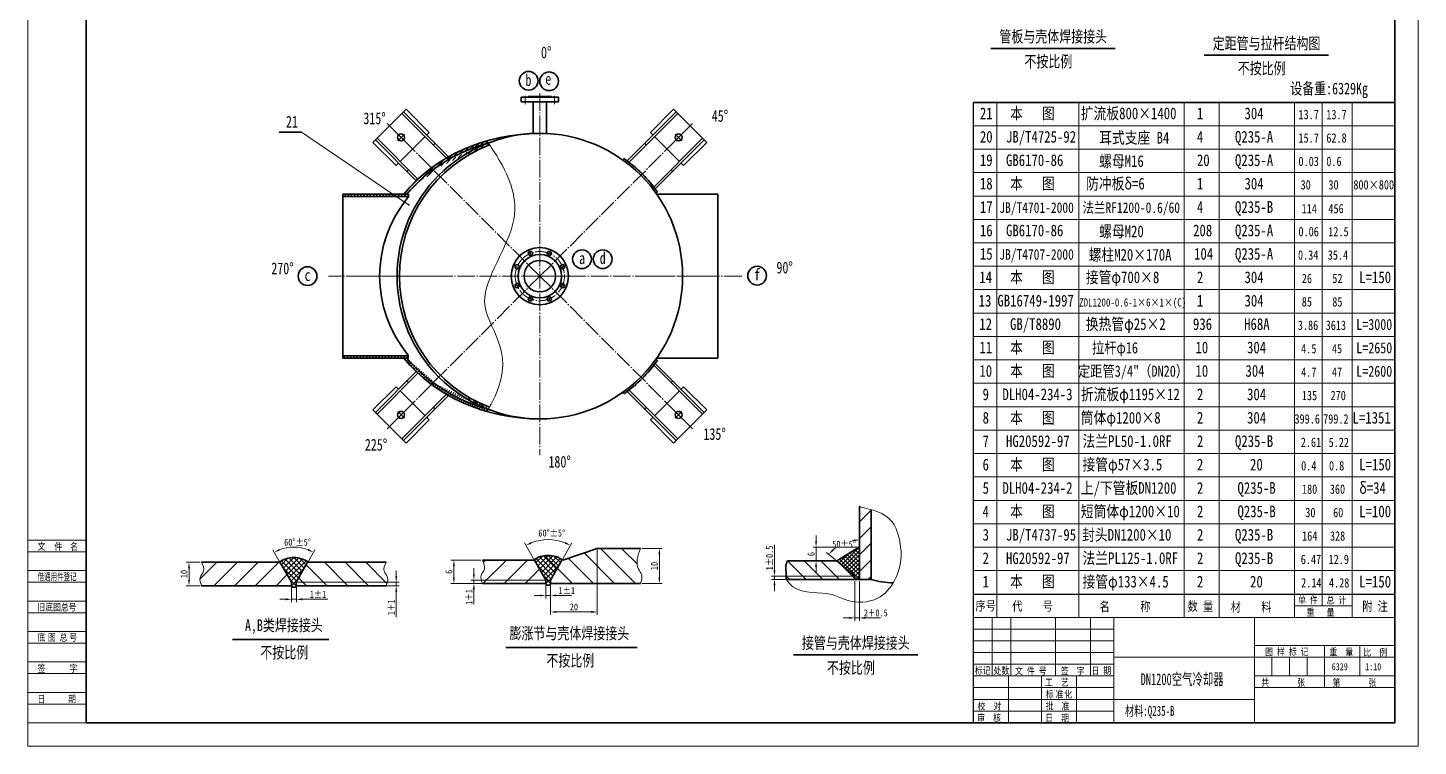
# Model space of a CAD drawing. Header units: millimetres. Extents: x 0 to 5940, y 0 to 8410.
# Drawn here: x 0 to 5940, y 0 to 3068 of the extents above; entities that cross this region are included whole.
import ezdxf
from ezdxf.enums import TextEntityAlignment as Align

# ---------------------------------------------------------------- set-up
doc = ezdxf.new("R2010")
doc.units = ezdxf.units.MM
doc.header["$LTSCALE"] = 100
doc.linetypes.add('MYCENTER', pattern=[3.4, 1.5, -0.15, 0.1, -0.15, 1.5])
for name, color, linetype, lineweight in [('1', 7, 'Continuous', 35), ('2', 2, 'Continuous', 5), ('3', 3, 'MYCENTER', 5), ('6', 4, 'Continuous', 5)]:
    doc.layers.add(name, color=color, linetype=linetype, lineweight=lineweight)
doc.styles.add('HZTXT', font='SIMFANG.TTF', dxfattribs={"width": 0.75, "height": 30})

# ---------------------------------------------------------------- blocks, each defined once
blk = doc.blocks.new('BORDER')
for p, q in [((0, 1), (0, 0)), ((1, 0), (1, 1)), ((0, 0), (1, 0))]:
    blk.add_line(p, q)
blk = doc.blocks.new('BIAO2')
at = {"layer": '2'}
for p, q in [((0, 78), (25, 78)), ((0, 73), (25, 73)), ((0, 65), (25, 65)), ((0, 60), (25, 60)), ((0, 52), (25, 52)), ((0, 47), (25, 47)), ((0, 39), (25, 39)), ((0, 34), (25, 34)), ((0, 26), (25, 26)), ((0, 21), (25, 21)), ((0, 13), (25, 13)), ((0, 8), (25, 8)), ((0, 0), (25, 0)), ((25, 0), (25, 0))]:
    blk.add_line(p, q, dxfattribs=at)
at = {"layer": '2', "style": 'HZTXT', "width": 0.8}
for s, p in [('文', (4.17, 73.81)), ('件', (11.34, 73.74)), ('名', (18.09, 73.74)), ('底', (4.16, 34.97)), ('图', (8.59, 34.97)), ('总', (13.58, 34.97)), ('号', (17.73, 34.97)), ('签', (4.16, 21.69)), ('字', (17.82, 21.69)), ('期', (17.23, 8.73)), ('日', (4.13, 8.64))]:
    blk.add_text(s, height=3, dxfattribs=at).set_placement(p)
at = {"layer": '2', "style": 'HZTXT'}
for s, width, p, p2 in [('借通用件登记', 0.66731, (4.2, 60.89), (20.82, 60.89)), ('旧底图总号', 0.800772, (4.14, 47.85), (20.76, 47.85))]:
    blk.add_text(s, height=3, dxfattribs=dict(at, width=width)).set_placement(p, p2, align=Align.FIT)

msp = doc.modelspace()

# ---------------------------------------------------------------- hatches: boundary and pattern name
at = {"layer": '2'}
h = msp.add_hatch(dxfattribs=at)
h.set_pattern_fill('ANSI31', color=256, scale=3, style=0)
edge = h.paths.add_edge_path()
edge.add_ellipse((2187.475, 2007.676), major_axis=(-700, 0), ratio=0.85714286, start_angle=288.4051785, end_angle=310.6164636, ccw=False)
edge.add_spline(control_points=[(1966.461, 2576.984), (1964.427, 2579.862), (1962.379, 2582.738), (1960.318, 2585.613)], knot_values=[1273.22766104, 1273.22766104, 1273.22766104, 1273.22766104, 1282.85980441, 1282.85980441, 1282.85980441, 1282.85980441], degree=3, periodic=0)
edge.add_ellipse((2187.475, 2007.676), major_axis=(-710, 0), ratio=0.85915493, start_angle=288.6592846, end_angle=303.3044575)
edge.add_ellipse((2187.475, 2007.676), major_axis=(-710, 0), ratio=0.85915493, start_angle=303.3044575, end_angle=304.1764688)
edge.add_ellipse((2187.475, 2007.676), major_axis=(-710, 0), ratio=0.85915493, start_angle=304.1764688, end_angle=310.6826264)
edge.add_line((1724.649, 2470.259), (1731.781, 2463.127))
edge = h.paths.add_edge_path()
edge.add_ellipse((2187.475, 2007.676), major_axis=(-700, 0), ratio=0.85714286, start_angle=310.6164636, end_angle=324.3146653, ccw=False)
edge.add_line((1731.781, 2463.127), (1724.649, 2470.259))
edge.add_ellipse((2187.475, 2007.676), major_axis=(-710, 0), ratio=0.85915493, start_angle=310.6826264, end_angle=317.1889778)
edge.add_ellipse((2187.475, 2007.676), major_axis=(-710, 0), ratio=0.85915493, start_angle=317.1889778, end_angle=318.0610449)
edge.add_ellipse((2187.475, 2007.676), major_axis=(-710, 0), ratio=0.85915493, start_angle=318.0610449, end_angle=324.9864256)
edge.add_line((1605.974, 2357.676), (1618.912, 2357.676))
h = msp.add_hatch(dxfattribs=at)
h.set_pattern_fill('ANSI31', color=256, scale=3, style=0)
edge = h.paths.add_edge_path()
edge.add_spline(control_points=[(1956.241, 2561.572), (1955.955, 2564.993), (1955.69, 2568.41), (1955.448, 2571.825)], knot_values=[489.27161057, 489.27161057, 489.27161057, 489.27161057, 495.54446467, 495.54446467, 495.54446467, 495.54446467], degree=3, periodic=0)
edge.add_arc((2187.475, 2007.676), 610, 112.3567009, 120.0198548)
edge.add_line((1882.292, 2535.846), (1887.186, 2527.369))
edge.add_arc((2187.475, 2007.92), 600, 112.6679861, 120.0318399, ccw=False)
h = msp.add_hatch(color=256, dxfattribs=at)
edge = h.paths.add_edge_path()
edge.add_ellipse((2187.475, 2007.676), major_axis=(-710, 0), ratio=0.85915493, start_angle=-35.7257505, end_angle=-35.0135744)
edge.add_line((1605.974, 2357.676), (1599.446, 2357.676))
edge.add_line((1599.446, 2357.676), (1611.082, 2363.859))
h = msp.add_hatch(color=256, dxfattribs=at)
edge = h.paths.add_edge_path()
edge.add_line((1618.912, 2357.676), (1624.343, 2357.676))
edge.add_line((1624.343, 2357.676), (1624.343, 2364.068))
edge.add_ellipse((2187.475, 2007.676), major_axis=(-700, 0), ratio=0.85714286, start_angle=-36.4404595, end_angle=-35.6853347)
h = msp.add_hatch(dxfattribs=at)
h.set_pattern_fill('ANSI31', color=256, scale=3, style=0)
h.paths.add_polyline_path([(1626.14, 2357.676), (1345.574, 2357.676), (1345.574, 2347.676), (1626.14, 2347.676)])
h = msp.add_hatch(dxfattribs=at)
h.set_pattern_fill('ANSI31', color=256, scale=3, style=0)
h.paths.add_polyline_path([(1626.14, 1657.676), (1626.14, 1667.676), (1345.574, 1667.676), (1345.574, 1657.676)])
h = msp.add_hatch(color=256, dxfattribs=at)
edge = h.paths.add_edge_path()
edge.add_ellipse((2187.475, 2007.676), major_axis=(-710, 0), ratio=0.85915493, start_angle=395.0135744, end_angle=395.7257505, ccw=False)
edge.add_line((1605.974, 1657.676), (1599.446, 1657.676))
edge.add_line((1599.446, 1657.676), (1611.082, 1651.493))
h = msp.add_hatch(dxfattribs=at)
h.set_pattern_fill('ANSI31', color=256, scale=3, style=0)
edge = h.paths.add_edge_path()
edge.add_ellipse((2187.475, 2007.676), major_axis=(-700, 0), ratio=0.85714286, start_angle=395.6853347, end_angle=409.3835364, ccw=False)
edge.add_line((1618.912, 1657.676), (1605.974, 1657.676))
edge.add_ellipse((2187.475, 2007.676), major_axis=(-710, 0), ratio=0.85915493, start_angle=395.0135744, end_angle=401.9389551)
edge.add_ellipse((2187.475, 2007.676), major_axis=(-710, 0), ratio=0.85915493, start_angle=401.9389551, end_angle=402.8110222)
edge.add_ellipse((2187.475, 2007.676), major_axis=(-710, 0), ratio=0.85915493, start_angle=402.8110222, end_angle=409.3173736)
edge.add_line((1724.649, 1545.093), (1731.781, 1552.225))
h = msp.add_hatch(color=256, dxfattribs=at)
edge = h.paths.add_edge_path()
edge.add_line((1618.912, 1657.676), (1624.343, 1657.676))
edge.add_line((1624.343, 1657.676), (1624.343, 1651.284))
edge.add_ellipse((2187.475, 2007.676), major_axis=(-700, 0), ratio=0.85714286, start_angle=395.6853347, end_angle=396.4404595, ccw=False)
h = msp.add_hatch(dxfattribs=at)
h.set_pattern_fill('ANSI31', color=256, scale=3, style=0)
edge = h.paths.add_edge_path()
edge.add_ellipse((2187.475, 2007.676), major_axis=(-700, 0), ratio=0.85714286, start_angle=409.3835364, end_angle=431.6417672, ccw=False)
edge.add_line((1731.781, 1552.225), (1724.649, 1545.093))
edge.add_ellipse((2187.475, 2007.676), major_axis=(-710, 0), ratio=0.85915493, start_angle=409.3173736, end_angle=415.8235312)
edge.add_ellipse((2187.475, 2007.676), major_axis=(-710, 0), ratio=0.85915493, start_angle=415.8235312, end_angle=416.6955425)
edge.add_ellipse((2187.475, 2007.676), major_axis=(-710, 0), ratio=0.85915493, start_angle=416.6955425, end_angle=431.4535987)
edge.add_spline(control_points=[(1961.644, 1429.356), (1963.433, 1432.25), (1965.223, 1435.207), (1967.005, 1438.212)], knot_values=[96.42211173, 96.42211173, 96.42211173, 96.42211173, 102.67536511, 102.67536511, 102.67536511, 102.67536511], degree=3, periodic=0)
h = msp.add_hatch(dxfattribs=at)
h.set_pattern_fill('ANSI31', color=256, scale=3, style=0)
h.set_pattern_definition([(315, (0, 4015.352), (-6.735192, -6.735192), [])])
edge = h.paths.add_edge_path()
edge.add_spline(control_points=[(1956.241, 1453.78), (1955.955, 1450.359), (1955.69, 1446.942), (1955.448, 1443.527)], knot_values=[489.27161057, 489.27161057, 489.27161057, 489.27161057, 495.54446467, 495.54446467, 495.54446467, 495.54446467], degree=3, periodic=0)
edge.add_arc((2187.475, 2007.676), 610, 239.9801452, 247.6432991, ccw=False)
edge.add_line((1882.292, 1479.506), (1887.186, 1487.983))
edge.add_arc((2187.475, 2007.432), 600, 239.9681601, 247.3320139)
h = msp.add_hatch(dxfattribs=at)
h.set_pattern_fill('ANSI31', color=256, scale=20, angle=90, style=0)
h.set_pattern_definition([(135, (205.2, -56.935), (-44.9013, -44.9013), [])])
edge = h.paths.add_edge_path()
edge.add_spline(control_points=[(2617.284, 694.681), (2621.591, 707.04), (2629.394, 729.43), (2591.627, 772.2), (2606.278, 813.591), (2617.284, 844.681)], knot_values=[0, 0, 0, 0, 36.23662925, 65.65121418, 154.44138992, 154.44138992, 154.44138992, 154.44138992], degree=3, periodic=0)
edge.add_line((2617.284, 844.681), (2433.098, 844.681))
edge.add_line((2433.098, 844.681), (2285.799, 794.681))
edge.add_arc((2223.098, 708.265), 106.767, 54.0367991, 90)
edge.add_arc((2223.098, 708.265), 106.767, 90, 125.9632009)
edge.add_line((2160.398, 794.681), (2164.024, 794.681))
edge.add_line((2164.024, 794.681), (2213.098, 709.681))
edge.add_line((2213.098, 709.681), (2213.098, 694.681))
edge.add_line((2213.098, 694.681), (2211.421, 694.681))
edge.add_arc((2223.029, 701.306), 13.366, 209.7151323, 330.2848677)
edge.add_line((2234.637, 694.681), (2617.284, 694.681))
at = {"layer": '2', "ltscale": 14}
h = msp.add_hatch(dxfattribs=at)
h.set_pattern_fill('ANSI37', color=256, scale=100, angle=90, style=0)
h.set_pattern_definition([(135, (-1668.906, -2213.28), (-8.838835, -8.838835), []), (225, (-1668.906, -2213.28), (8.838835, -8.838835), [])])
h.paths.add_polyline_path([(3553.232, 851.543), (3455.872, 791.543), (3533.232, 726.631), (3533.232, 711.543), (3553.232, 711.543)])
h = msp.add_hatch(dxfattribs=at)
h.set_pattern_fill('ANSI31', color=256, scale=500, style=0)
h.set_pattern_definition([(45, (-4177.98, -3050.426), (-44.1942, 44.1942), [])])
edge = h.paths.add_edge_path()
edge.add_spline(control_points=[(742.247, 785.367), (748.351, 772.084), (759.023, 748.862), (729.235, 720.205), (737.619, 697.757), (742.247, 685.367)], knot_values=[0, 0, 0, 0, 39.30501759, 68.71960252, 104.95623177, 104.95623177, 104.95623177, 104.95623177], degree=3, periodic=0)
edge.add_line((742.247, 685.367), (1126.433, 685.367))
edge.add_line((1126.433, 685.367), (1126.433, 700.367))
edge.add_line((1126.433, 700.367), (1077.358, 785.367))
edge.add_line((1077.358, 785.367), (742.247, 785.367))
h = msp.add_hatch(dxfattribs=at)
h.set_pattern_fill('ANSI37', color=256, scale=125, angle=90, style=0)
h.set_pattern_definition([(135, (-4177.98, -3050.426), (-11.048543, -11.048543), []), (225, (-4177.98, -3050.426), (11.048543, -11.048543), [])])
h.paths.add_polyline_path([(1195.508, 785.367), (1196.555, 787.18, 0.15066169), (1136.433, 805.717, 0.15066169), (1076.311, 787.18), (1077.358, 785.367), (1126.433, 700.367), (1126.433, 685.367), (1124.756, 685.367, 0.58066963), (1147.972, 685.367), (1146.433, 685.367), (1146.433, 700.367)])
h = msp.add_hatch(dxfattribs=at)
h.set_pattern_fill('ANSI31', color=256, scale=500, angle=90, style=0)
h.set_pattern_definition([(135, (-4177.98, -3050.426), (-44.1942, -44.1942), [])])
edge = h.paths.add_edge_path()
edge.add_line((1195.508, 785.367), (1146.433, 700.367))
edge.add_line((1146.433, 700.367), (1146.433, 685.367))
edge.add_line((1146.433, 685.367), (1530.618, 685.367))
edge.add_spline(control_points=[(1530.618, 685.367), (1535.246, 697.757), (1543.631, 720.205), (1513.842, 748.862), (1524.514, 772.084), (1530.618, 785.367)], knot_values=[0, 0, 0, 0, 36.23662925, 65.65121418, 104.95623177, 104.95623177, 104.95623177, 104.95623177], degree=3, periodic=0)
edge.add_line((1530.618, 785.367), (1195.508, 785.367))
at = {"layer": '2'}
h = msp.add_hatch(dxfattribs=at)
h.set_pattern_fill('ANSI31', color=256, scale=20, style=0)
h.set_pattern_definition([(45, (205.2, -56.935), (-44.9013, 44.9013), [])])
edge = h.paths.add_edge_path()
edge.add_line((2213.098, 694.681), (2213.098, 709.681))
edge.add_line((2213.098, 709.681), (2164.024, 794.681))
edge.add_line((2164.024, 794.681), (1942.197, 794.681))
edge.add_spline(control_points=[(1942.197, 794.681), (1948.301, 781.399), (1958.973, 758.177), (1929.185, 729.519), (1937.569, 707.072), (1942.197, 694.681)], knot_values=[0, 0, 0, 0, 39.30501759, 68.71960252, 104.95623177, 104.95623177, 104.95623177, 104.95623177], degree=3, periodic=0)
edge.add_line((1942.197, 694.681), (2213.098, 694.681))
at = {"layer": '2', "ltscale": 14}
h = msp.add_hatch(dxfattribs=at)
h.set_pattern_fill('ANSI37', color=256, scale=125, angle=90, style=0)
h.set_pattern_definition([(135, (-3091.314, -3041.111), (-11.048543, -11.048543), []), (225, (-3091.314, -3041.111), (11.048543, -11.048543), [])])
h.paths.add_polyline_path([(2282.173, 794.681), (2283.22, 796.495, 0.15066169), (2223.098, 815.032, 0.15066169), (2162.977, 796.495), (2164.024, 794.681), (2213.098, 709.681), (2213.098, 694.681), (2211.421, 694.681, 0.58066963), (2234.637, 694.681), (2233.098, 694.681), (2233.098, 709.681)])
h = msp.add_hatch(dxfattribs=at)
h.set_pattern_fill('ANSI31', color=256, scale=400, angle=90, style=0)
h.set_pattern_definition([(135, (-1668.906, -2213.28), (-35.35534, -35.35534), [])])
edge = h.paths.add_edge_path()
edge.add_spline(control_points=[(3245.28, 791.543), (3241.992, 783.958), (3235.532, 769.054), (3241.422, 741.724), (3240.407, 722.757), (3239.806, 711.543)], knot_values=[0, 0, 0, 0, 24.16188532, 47.47868235, 81.19989041, 81.19989041, 81.19989041, 81.19989041], degree=3, periodic=0)
edge.add_line((3239.806, 711.543), (3533.232, 711.543))
edge.add_line((3533.232, 711.543), (3533.232, 726.631))
edge.add_line((3533.232, 726.631), (3455.872, 791.543))
edge.add_line((3455.872, 791.543), (3245.28, 791.543))

# ---------------------------------------------------------------- linework, layer by layer
for p, q in [((4040, 100), (4040, 2750)), ((1598.211, 2702.762), (1788.637, 2512.336)), ((1605.282, 2709.833), (1797.623, 2517.492)), ((1615.889, 2720.44), (1714.884, 2621.445)), ((2769.668, 2709.833), (2560.454, 2500.619)), ((2776.739, 2702.762), (2568.448, 2494.471)), ((2759.062, 2720.44), (2660.067, 2621.445)), ((1474.467, 2579.018), (1573.462, 2480.023)), ((1485.074, 2589.625), (1659.336, 2415.362)), ((1492.145, 2596.696), (1666.62, 2422.221)), ((2882.805, 2596.696), (2674.514, 2388.405)), ((2889.876, 2589.625), (2680.662, 2380.411)), ((2900.483, 2579.018), (2801.488, 2480.023)), ((2548.242, 2509.62), (2542.406, 2503.785)), ((2689.663, 2368.198), (2683.828, 2362.363)), ((2882.805, 1418.656), (2674.514, 1626.947)), ((2889.876, 1425.727), (2680.662, 1634.941)), ((2689.663, 1647.154), (2683.828, 1652.989)), ((1485.074, 1425.727), (1659.336, 1599.99)), ((1492.145, 1418.656), (1666.62, 1593.131)), ((1474.467, 1436.334), (1573.462, 1535.329)), ((1598.211, 1312.59), (1788.637, 1503.016)), ((1605.282, 1305.519), (1797.623, 1497.86)), ((2548.242, 1505.732), (2542.406, 1511.567)), ((2769.668, 1305.519), (2560.454, 1514.733)), ((2776.739, 1312.59), (2568.448, 1520.881)), ((2900.483, 1436.334), (2801.488, 1535.329)), ((1615.889, 1294.912), (1714.884, 1393.907)), ((2759.062, 1294.912), (2660.067, 1393.907)), ((4040, 650), (5840, 650))]:
    msp.add_line(p, q)
at = {"layer": '1'}
for p, q in [((249.999, 8309.998), (249.997, 99.998)), ((5840, 100), (5839.999, 8310)), ((4645.52, 2980.472), (4113.962, 2980.472)), ((5556.817, 2950.992), (5025.259, 2950.992)), ((4040, 2750), (5840, 2750)), ((1474.467, 2579.018), (1615.889, 2720.44)), ((2900.483, 2579.018), (2759.062, 2720.44)), ((1073.853, 2623.233), (1168.853, 2623.233)), ((1704.277, 2610.838), (1714.884, 2621.445)), ((2670.673, 2610.838), (2660.067, 2621.445)), ((1591.14, 2497.701), (1697.206, 2603.767)), ((1732.963, 2568.01), (1740.034, 2575.081)), ((2641.987, 2568.01), (2634.916, 2575.081)), ((2783.81, 2497.701), (2677.744, 2603.767)), ((1887.186, 2527.369), (1882.292, 2535.846)), ((1573.462, 2480.023), (1584.069, 2490.63)), ((1619.826, 2454.873), (1626.897, 2461.944)), ((2755.125, 2454.873), (2748.053, 2461.944)), ((2801.488, 2480.023), (2790.881, 2490.63)), ((1345.574, 2357.676), (1345.574, 1657.676)), ((1626.14, 2357.676), (1626.14, 2347.676)), ((2947.475, 2357.676), (2947.475, 1657.676)), ((1619.826, 1560.479), (1626.897, 1553.408)), ((2755.125, 1560.479), (2748.053, 1553.408)), ((1573.462, 1535.329), (1584.069, 1524.722)), ((1591.14, 1517.651), (1697.206, 1411.585)), ((1887.186, 1487.983), (1882.292, 1479.506)), ((2783.81, 1517.651), (2677.744, 1411.585)), ((2801.488, 1535.329), (2790.881, 1524.722)), ((1474.467, 1436.334), (1615.889, 1294.912)), ((1732.963, 1447.342), (1740.034, 1440.271)), ((2641.987, 1447.342), (2634.916, 1440.271)), ((2900.483, 1436.334), (2759.062, 1294.912)), ((1704.277, 1404.514), (1714.884, 1393.907)), ((2670.673, 1404.514), (2660.067, 1393.907)), ((2433.098, 844.681), (2285.799, 794.681)), ((1286.318, 455.829), (873.893, 455.829)), ((2603.328, 421.348), (2042.633, 421.348)), ((3802.05, 390.254), (3270.492, 390.254)), ((250, 100), (5840, 100))]:
    msp.add_line(p, q, dxfattribs=at)
at = {"layer": '1', "ltscale": 0.5}
for p, q in [((2107.475, 2771.676), (2187.475, 2771.676)), ((2107.475, 2752.676), (2107.475, 2771.676)), ((2107.475, 2752.676), (2187.475, 2752.676)), ((2137.475, 2774.676), (2187.475, 2774.676)), ((2137.475, 2774.676), (2137.475, 2771.676)), ((2158.975, 2752.676), (2158.975, 2617.01)), ((2237.475, 2774.676), (2187.475, 2774.676)), ((2267.475, 2771.676), (2187.475, 2771.676)), ((2267.475, 2752.676), (2187.475, 2752.676)), ((2215.975, 2752.676), (2215.975, 2617.01)), ((2237.475, 2774.676), (2237.475, 2771.676)), ((2267.475, 2752.676), (2267.475, 2771.676)), ((1626.14, 2357.676), (1345.574, 2357.676)), ((1626.14, 2347.676), (1345.574, 2347.676)), ((1605.974, 2357.676), (1427.475, 2357.676)), ((2687.075, 2357.676), (2947.475, 2357.676)), ((1626.14, 1667.676), (1345.574, 1667.676)), ((1626.14, 1657.676), (1345.574, 1657.676)), ((1605.974, 1657.676), (1427.475, 1657.676)), ((2687.075, 1657.676), (2947.475, 1657.676))]:
    msp.add_line(p, q, dxfattribs=at)
at = {"layer": '1', "ltscale": 14}
for p, q in [((3553.232, 1022.69), (3553.232, 711.543)), ((3603.232, 1010.36), (3603.232, 711.543)), ((2617.284, 844.681), (2433.098, 844.681)), ((3455.872, 791.543), (3553.232, 851.543)), ((742.247, 785.367), (1077.358, 785.367)), ((1126.433, 700.367), (1077.358, 785.367)), ((1146.433, 700.367), (1195.508, 785.367)), ((1530.618, 785.367), (1195.508, 785.367)), ((1942.197, 794.681), (2164.024, 794.681)), ((2213.098, 709.681), (2164.024, 794.681)), ((2233.098, 709.681), (2282.173, 794.681)), ((3245.28, 791.543), (3455.872, 791.543)), ((3533.165, 726.687), (3455.872, 791.543)), ((3533.232, 726.543), (3533.232, 711.543)), ((742.247, 685.367), (1126.433, 685.367)), ((1126.433, 700.367), (1126.433, 685.367)), ((1146.433, 700.367), (1146.433, 685.367)), ((1530.618, 685.367), (1146.433, 685.367)), ((1942.197, 694.681), (2213.098, 694.681)), ((2213.098, 709.681), (2213.098, 694.681)), ((2233.098, 709.681), (2233.098, 694.681)), ((2617.284, 694.681), (2233.098, 694.681)), ((3239.806, 711.543), (3603.232, 711.543))]:
    msp.add_line(p, q, dxfattribs=at)
at = {"layer": '1', "const_width": 3.5}
msp.add_lwpolyline([(1626.14, 2312.471, 1), (1629.64, 2312.471, 1)], format="xyb", close=True, dxfattribs=at)
at = {"layer": '1'}
for centre, radius in [((2139.76, 2842.022), 40), ((2227.082, 2839.977), 40), ((2187.475, 2007.676), 610), ((1594.676, 2600.231), 15), ((2780.275, 2600.231), 15), ((2367.598, 2080.093), 40), ((2455.928, 2080.093), 40), ((1194.988, 2007.751), 40), ((3115.762, 2009.829), 40), ((1594.676, 1415.121), 15), ((2780.275, 1415.121), 15)]:
    msp.add_circle(centre, radius, dxfattribs=at)
at = {"layer": '1', "ltscale": 0.5}
for centre, radius in [((2187.475, 2007.432), 122.5), ((2187.475, 2007.676), 92.5), ((2147.293, 2104.683), 9), ((2227.657, 2104.683), 9), ((2090.468, 2047.858), 9), ((2187.475, 2007.676), 67.5), ((2284.483, 2047.858), 9), ((2090.468, 1967.494), 9), ((2284.483, 1967.494), 9), ((2147.293, 1910.669), 9), ((2227.657, 1910.669), 9)]:
    msp.add_circle(centre, radius, dxfattribs=at)
at = {"layer": '1'}
for centre, radius, start, end in [((2187.475, 2007.92), 600, 110.9791206, 249.0081914), ((2187.719, 2007.676), 618, 35.6878959, 54.3121041), ((2187.719, 2007.676), 618, 305.6878959, 324.3121041)]:
    msp.add_arc(centre, radius, start, end, dxfattribs=at)
at = {"layer": '1', "ltscale": 14}
for centre, radius, start, end in [((1136.433, 698.95), 106.767, 90, 125.9632009), ((1136.433, 698.95), 106.767, 54.0367991, 90), ((2223.098, 708.265), 106.767, 90, 125.9632009), ((2223.098, 708.265), 106.767, 54.0367991, 90), ((1136.364, 691.992), 13.366, 209.7151323, 330.2848677), ((2223.029, 701.306), 13.366, 209.7151323, 330.2848677), ((3705.774, 1072.826), 375.553, 254.1545099, 268.6332369)]:
    msp.add_arc(centre, radius, start, end, dxfattribs=at)
at = {"layer": '1'}
for centre, major_axis, ratio, start_param, end_param in [((2187.475, 2007.676), (-710, 0), 0.85915493, 4.71238898, 5.67208315), ((2187.475, 2007.676), (-700, 0), 0.85714286, 5.03361994, 5.66035872), ((2202.903, 2007.676), (-700, 0), 0.85714286, 5.68073067, 6.88563994), ((2187.475, 2007.676), (-710, 0), 0.85915493, 6.89428746, 7.85398163), ((2187.475, 2007.676), (-700, 0), 0.85714286, 6.90601189, 7.53357003)]:
    msp.add_ellipse(centre, major_axis=major_axis, ratio=ratio, start_param=start_param, end_param=end_param, dxfattribs=at)
at = {"layer": '1', "ltscale": 14}
msp.add_spline([(3245.28, 791.543), (3237.982, 768.51), (3239.806, 745.265), (3239.806, 711.543)], degree=3, dxfattribs=at)
at = {"layer": '1', "color": 0, "linetype": 'ByBlock', "ltscale": 14}
for p in [(3553.232, 1022.69), (1077.358, 785.367), (1195.508, 785.367), (2164.024, 794.681), (2282.173, 794.681), (3455.872, 791.543), (3533.165, 726.687), (1126.433, 700.367), (1146.433, 700.367), (2213.098, 709.681), (2233.098, 709.681), (3553.232, 615.362)]:
    msp.add_point(p, dxfattribs=at)
at = {"layer": '2'}
for p, q in [((4140, 2750), (4140, 550)), ((4490, 2750), (4490, 550)), ((4940, 2750), (4940, 550)), ((5090, 2750), (5090, 550)), ((5411.191, 2750), (5411.191, 550)), ((5530.105, 2750), (5530.105, 600)), ((5658.476, 2750), (5658.476, 550)), ((1168.853, 2623.233), (1626.14, 2312.471)), ((4040, 2650), (5840, 2650)), ((4040, 2550), (5840, 2550)), ((4040, 2450), (5840, 2450)), ((1611.082, 2363.859), (1599.446, 2357.676)), ((1624.343, 2364.068), (1624.343, 2357.676)), ((1626.14, 2347.676), (1626.14, 2357.676)), ((4040, 2350), (5840, 2350)), ((4040, 2250), (5840, 2250)), ((4040, 2150), (5840, 2150)), ((4040, 2050), (5840, 2050)), ((4040, 1950), (5840, 1950)), ((4040, 1850), (5840, 1850)), ((4040, 1750), (5840, 1750)), ((1626.14, 1667.676), (1626.14, 1657.676)), ((1611.082, 1651.493), (1599.446, 1657.676)), ((1624.343, 1651.284), (1624.343, 1657.676)), ((4040, 1650), (5840, 1650)), ((4040, 1550), (5840, 1550)), ((4040, 1450), (5840, 1450)), ((4040, 1350), (5840, 1350)), ((4040, 1250), (5840, 1250)), ((4040, 1150), (5840, 1150)), ((4040, 1050), (5840, 1050)), ((3367.594, 875.518), (3367.594, 900.518)), ((4040, 950), (5840, 950)), ((1074.233, 790.779), (1046.417, 838.959)), ((1198.633, 790.779), (1226.449, 838.959)), ((2160.899, 800.094), (2121.643, 868.086)), ((2285.298, 800.094), (2324.554, 868.086)), ((2433.098, 838.431), (2433.098, 560.901)), ((2623.534, 844.681), (2710.685, 844.681)), ((3189.897, 751.116), (3189.897, 860.494)), ((3545.318, 850.518), (3355.094, 850.518)), ((3367.594, 850.518), (3367.594, 790.92)), ((4040, 850), (5840, 850)), ((735.997, 785.367), (676.188, 785.367)), ((1935.947, 794.681), (1807.856, 794.681)), ((2698.185, 819.681), (2698.185, 719.681)), ((3450.365, 790.92), (3355.094, 790.92)), ((3451.084, 795.561), (3412.589, 827.862)), ((688.688, 710.367), (688.688, 760.367)), ((1574.079, 725.614), (1574.079, 750.614)), ((1820.356, 719.681), (1820.356, 769.681)), ((1905.832, 734.681), (1905.832, 759.681)), ((3526.982, 726.116), (3177.397, 726.116)), ((3189.897, 711.543), (3189.897, 726.116)), ((3367.594, 765.92), (3367.594, 740.92)), ((4040, 750), (5840, 750)), ((735.997, 685.367), (676.188, 685.367)), ((1126.433, 679.117), (1126.433, 614.818)), ((1147.214, 677.937), (1147.214, 614.818)), ((1152.826, 700.614), (1586.579, 700.614)), ((1154.222, 685.367), (1586.579, 685.367)), ((1574.079, 700.614), (1574.079, 685.367)), ((1574.079, 660.367), (1574.079, 551.11)), ((1899.582, 694.681), (1807.856, 694.681)), ((2206.848, 709.681), (1893.332, 709.681)), ((2206.848, 694.681), (1893.332, 694.681)), ((1905.832, 709.681), (1905.832, 694.681)), ((1905.832, 669.681), (1905.832, 607.127)), ((2213.098, 688.431), (2213.098, 631.138)), ((2233.098, 688.431), (2233.098, 631.138)), ((2233.098, 682.181), (2233.098, 560.901)), ((2623.534, 694.681), (2710.685, 694.681)), ((3526.982, 711.543), (3177.397, 711.543)), ((3189.897, 686.543), (3189.897, 661.543)), ((3533.232, 705.293), (3533.232, 535.477)), ((3553.232, 705.293), (3553.232, 535.477)), ((1101.433, 627.318), (1076.433, 627.318)), ((1126.433, 627.318), (1147.214, 627.318)), ((1172.214, 627.318), (1282.2, 627.318)), ((2188.098, 643.638), (2163.098, 643.638)), ((2213.098, 643.638), (2233.098, 643.638)), ((2258.098, 643.638), (2322.477, 643.638)), ((5411.191, 600), (5658.476, 600)), ((2258.098, 573.401), (2408.098, 573.401)), ((3508.232, 547.977), (3483.232, 547.977)), ((3533.232, 547.977), (3553.232, 547.977)), ((3578.232, 547.977), (3642.61, 547.977)), ((4040, 550), (5840, 550)), ((4120, 550), (4120, 300)), ((4200, 550), (4200, 300)), ((4390, 550), (4390, 300)), ((4540, 550), (4540, 300)), ((4640, 100), (4640, 550)), ((5240, 100), (5240, 550)), ((4040, 500), (4640, 500)), ((4040, 450), (4640, 450)), ((5240, 430), (5840, 430)), ((5540, 430), (5540, 250)), ((5690, 430), (5690, 300)), ((4040, 400), (4640, 400)), ((4640, 380), (5840, 380)), ((5315, 380), (5315, 300)), ((5390, 380), (5390, 300)), ((5465, 380), (5465, 300)), ((4040, 350), (4640, 350)), ((4040, 300), (4640, 300)), ((4190, 300), (4190, 100)), ((4330, 300), (4330, 100)), ((4480, 300), (4480, 100)), ((5240, 300), (5840, 300)), ((4040, 250), (4640, 250)), ((5240, 250), (5840, 250)), ((4040, 200), (5240, 200)), ((4040, 150), (4640, 150)), ((4039.999, 99.999), (4040, 100))]:
    msp.add_line(p, q, dxfattribs=at)
at = {"layer": '2', "ltscale": 14}
for p, q in [((3553.232, 958.248), (3603.232, 1008.248)), ((3553.232, 887.537), (3603.232, 937.537)), ((3553.232, 816.826), (3603.232, 866.826)), ((3553.232, 746.116), (3603.232, 796.116)), ((3589.37, 711.543), (3603.232, 725.405))]:
    msp.add_line(p, q, dxfattribs=at)
at = {"layer": '2'}
for centre, radius, start, end in [((1136.433, 683.046), 167.532, 68.557914, 111.442086), ((2223.098, 692.361), 190.41, 67.5280842, 112.4719158), ((3553.232, 709.849), 171.096, 124.3119073, 124.3119073), ((3553.232, 709.849), 171.096, 126.6621697, 131.6206427), ((3553.232, 709.849), 171.096, 98.3793573, 100.2203956)]:
    msp.add_arc(centre, radius, start, end, dxfattribs=at)
msp.add_open_spline([(1961.644, 1429.356), (1974.148, 1449.579), (2102.638, 1688.542), (1833.14, 1863.539), (2158.09, 2253.385), (2038.338, 2476.785), (1960.318, 2585.613)], degree=3, knots=[96.42211173, 96.42211173, 96.42211173, 96.42211173, 140.11281499, 545.33158756, 918.2578401, 1282.85980441, 1282.85980441, 1282.85980441, 1282.85980441], dxfattribs=at)
for points in [[(1076.998, 835.229), (1073.381, 842.737), (1052.667, 828.133)], [(1199.484, 842.737), (1195.868, 835.229), (1220.199, 828.133)], [(2152.16, 864.575), (2148.476, 872.05), (2127.893, 857.261)], [(2297.721, 872.05), (2294.037, 864.575), (2318.304, 857.261)], [(2694.019, 819.681), (2702.352, 819.681), (2698.185, 844.681)], [(3363.427, 875.518), (3371.761, 875.518), (3367.594, 850.518)], [(3442.578, 834.849), (3436.603, 840.657), (3422.165, 819.827)], [(3527.994, 883.274), (3528.603, 874.963), (3553.232, 880.945)], [(684.521, 760.367), (692.854, 760.367), (688.688, 785.367)], [(1816.189, 769.681), (1824.523, 769.681), (1820.356, 794.681)], [(3363.427, 765.92), (3371.761, 765.92), (3367.594, 790.92)], [(1569.913, 725.614), (1578.246, 725.614), (1574.079, 700.614)], [(1816.189, 719.681), (1824.523, 719.681), (1820.356, 694.681)], [(1901.665, 734.681), (1909.999, 734.681), (1905.832, 709.681)], [(2694.019, 719.681), (2702.352, 719.681), (2698.185, 694.681)], [(3185.731, 751.116), (3194.064, 751.116), (3189.897, 726.116)], [(684.521, 710.367), (692.854, 710.367), (688.688, 685.367)], [(1569.913, 660.367), (1578.246, 660.367), (1574.079, 685.367)], [(1901.665, 669.681), (1909.999, 669.681), (1905.832, 694.681)], [(3185.731, 686.543), (3194.064, 686.543), (3189.897, 711.543)], [(1101.433, 631.485), (1101.433, 623.151), (1126.433, 627.318)], [(1172.214, 631.485), (1172.214, 623.151), (1147.214, 627.318)], [(2188.098, 647.805), (2188.098, 639.472), (2213.098, 643.638)], [(2258.098, 647.805), (2258.098, 639.472), (2233.098, 643.638)], [(2258.098, 577.568), (2258.098, 569.235), (2233.098, 573.401)], [(2408.098, 577.568), (2408.098, 569.235), (2433.098, 573.401)], [(3508.232, 552.144), (3508.232, 543.81), (3533.232, 547.977)], [(3578.232, 552.144), (3578.232, 543.81), (3553.232, 547.977)]]:
    msp.add_solid(points, dxfattribs=at)
at = {"layer": '3', "ltscale": 0.5}
for p, q in [((2124.975, 2777.718), (2124.975, 2742.764)), ((2187.475, 2789.263), (2187.475, 1243.39)), ((2249.975, 2777.718), (2249.975, 2742.764)), ((1535.178, 2659.729), (2187.475, 2007.432)), ((2839.772, 2659.729), (2187.475, 2007.432)), ((2151.326, 2094.948), (2142.774, 2115.595)), ((2223.624, 2094.948), (2232.177, 2115.595)), ((2100.203, 2043.825), (2079.556, 2052.377)), ((2274.747, 2043.825), (2295.394, 2052.377)), ((3050.298, 2007.676), (1284.587, 2007.676)), ((1535.178, 1355.623), (2187.475, 2007.92)), ((2100.203, 1971.527), (2079.556, 1962.975)), ((2839.772, 1355.623), (2187.475, 2007.92)), ((2187.475, 2007.676), (2321.947, 2007.676)), ((2274.747, 1971.527), (2295.394, 1962.975)), ((2151.326, 1920.404), (2142.774, 1899.757)), ((2223.624, 1920.404), (2232.177, 1899.757))]:
    msp.add_line(p, q, dxfattribs=at)
at = {"layer": '3'}
for p, q in [((1580.533, 2614.374), (1608.818, 2586.089)), ((1580.533, 2586.089), (1608.818, 2614.374)), ((2794.417, 2586.089), (2766.133, 2614.374)), ((2794.417, 2614.374), (2766.133, 2586.089)), ((1760.11, 2007.676), (1434.841, 2007.676)), ((2614.841, 2007.676), (2940.11, 2007.676)), ((1580.533, 1429.263), (1608.818, 1400.978)), ((1580.533, 1400.978), (1608.818, 1429.263)), ((2794.417, 1400.978), (2766.133, 1429.263)), ((2794.417, 1429.263), (2766.133, 1400.978))]:
    msp.add_line(p, q, dxfattribs=at)
at = {"layer": '3', "ltscale": 0.5}
msp.add_circle((2187.475, 2007.676), 105, dxfattribs=at)
at = {"layer": '6', "ltscale": 14}
for points in [[(3239.806, 711.543), (3269.01, 681.118), (3439.914, 645.783), (3498.846, 624.189), (3630.461, 632.041), (3730.646, 810.68), (3720.824, 893.128), (3691.358, 959.872), (3553.232, 1022.69)], [(2617.284, 844.681), (2608.844, 756.293), (2622.936, 730.474), (2617.284, 694.681)], [(742.247, 785.367), (750.687, 746.979), (736.595, 721.16), (742.247, 685.367)], [(1530.618, 785.367), (1522.178, 746.979), (1536.271, 721.16), (1530.618, 685.367)], [(1942.197, 794.681), (1950.637, 756.293), (1936.544, 730.474), (1942.197, 694.681)]]:
    msp.add_spline(points, degree=3, dxfattribs=at)

# ---------------------------------------------------------------- block references
at = {"xscale": 10, "yscale": 10, "zscale": 10}
msp.add_blockref('BIAO2', (0, 100), dxfattribs=at)
at = {"layer": '2', "xscale": 5940, "yscale": 8410, "zscale": 5940}
msp.add_blockref('BORDER', (0, 0), dxfattribs=at)

# ---------------------------------------------------------------- texts
at = {"layer": '2', "style": 'HZTXT'}
for s, height, width, p in [('管板与壳体焊接接头', 50, 0.75, (4150.596, 3006.515)), ('定距管与拉杆结构图', 50, 0.75, (5061.893, 2977.035)), ('不按比例', 50, 0.75, (4257.588, 2899.864)), ('不按比例', 50, 0.75, (5168.885, 2870.384)), ('b', 50, 0.75, (2125.881, 2820.054)), ('e', 50, 0.75, (2211.076, 2825.287)), ('本   图', 50, 0.8, (4196.272, 2678.008)), ('扩流板800×1400', 50, 0.8, (4498.781, 2678.008)), ('21', 50, 0.75, (1102.835, 2642.502)), ('21', 50, 0.8, (4067.432, 2678.008)), ('1', 50, 0.8, (4994.707, 2678.008)), ('304', 50, 0.8, (5198.064, 2678.008)), ('13.7', 40, 0.8, (5428.562, 2678.008)), ('13.7', 40, 0.8, (5547.476, 2678.008)), ('20', 50, 0.8, (4067.432, 2578.008)), ('JB/T4725-92', 50, 0.8, (4179.054, 2578.008)), ('耳式支座 B4', 50, 0.8, (4577.025, 2574.06)), ('4', 50, 0.8, (4994.707, 2578.008)), ('Q235-A', 50, 0.8, (5157.23, 2578.008)), ('15.7', 40, 0.8, (5428.562, 2578.008)), ('62.8', 40, 0.8, (5547.476, 2578.008)), ('19', 50, 0.8, (4067.432, 2478.008)), ('GB6170-86', 50, 0.8, (4179.054, 2478.008)), ('螺母M16', 50, 0.8, (4577.025, 2474.06)), ('20', 50, 0.8, (4994.707, 2478.008)), ('Q235-A', 50, 0.8, (5157.23, 2478.008)), ('0.03', 40, 0.8, (5428.562, 2478.008)), ('0.6', 40, 0.8, (5547.476, 2478.008)), ('18', 50, 0.8, (4067.432, 2378.008)), ('本   图', 50, 0.8, (4196.272, 2378.008)), ('防冲板δ=6', 50, 0.8, (4521.377, 2378.008)), ('1', 50, 0.8, (4994.707, 2378.008)), ('304', 50, 0.8, (5198.064, 2378.008)), ('30', 40, 0.8, (5437.532, 2378.008)), ('30', 40, 0.8, (5556.447, 2378.008)), ('800×800', 40, 0.8, (5662.957, 2378.008)), ('17', 50, 0.8, (4067.432, 2278.008)), ('JB/T4701-2000', 45, 0.8, (4150.469, 2278.008)), ('法兰RF1200-0.6/60', 45, 0.8, (4505.881, 2278.008)), ('4', 50, 0.8, (4994.707, 2278.008)), ('Q235-B', 50, 0.8, (5157.23, 2278.008)), ('114', 40, 0.8, (5442.122, 2276.073)), ('456', 40, 0.8, (5556.406, 2276.073)), ('16', 50, 0.8, (4067.432, 2178.008)), ('GB6170-86', 50, 0.8, (4179.054, 2178.008)), ('螺母M20', 50, 0.8, (4577.025, 2174.06)), ('208', 50, 0.8, (4978.374, 2178.008)), ('Q235-A', 50, 0.8, (5157.23, 2178.008)), ('0.06', 40, 0.8, (5428.562, 2178.008)), ('12.5', 40, 0.8, (5555.643, 2178.008)), ('a', 50, 0.75, (2355.121, 2059.583)), ('d', 50, 0.75, (2443.451, 2059.583)), ('15', 50, 0.8, (4067.432, 2078.008)), ('JB/T4707-2000', 45, 0.8, (4150.469, 2078.008)), ('螺柱M20×170A', 50, 0.8, (4532.108, 2074.06)), ('104', 50, 0.8, (4982.457, 2078.008)), ('Q235-A', 50, 0.8, (5157.23, 2078.008)), ('0.34', 40, 0.8, (5426.462, 2078.008)), ('35.4', 40, 0.8, (5553.543, 2078.008)), ('c', 50, 0.75, (1182.51, 1987.241)), ('f', 50, 0.75, (3103.285, 1989.319)), ('14', 50, 0.8, (4064.919, 1978.008)), ('本   图', 50, 0.8, (4196.272, 1978.008)), ('接管φ700×8', 50, 0.8, (4520.016, 1978.008)), ('2', 50, 0.8, (4994.707, 1978.008)), ('304', 50, 0.8, (5198.064, 1978.008)), ('L=150', 50, 0.8, (5688.138, 1978.008)), ('26', 40, 0.8, (5442.795, 1978.008)), ('52', 40, 0.8, (5573.018, 1978.008)), ('13', 50, 0.8, (4062.092, 1878.008)), ('GB16749-1997', 50, 0.8, (4142.303, 1878.008)), ('ZDL1200-0.6-1×6×1×(C)', 35, 0.8, (4491.746, 1878.008)), ('1', 50, 0.8, (4994.707, 1878.008)), ('304', 50, 0.8, (5198.064, 1878.008)), ('85', 40, 0.8, (5442.795, 1878.008)), ('85', 40, 0.8, (5573.018, 1878.008)), ('12', 50, 0.8, (4064.919, 1778.008)), ('GB/T8890', 50, 0.8, (4196.272, 1778.008)), ('换热管φ25×2', 50, 0.8, (4520.016, 1778.008)), ('936', 50, 0.8, (4977.745, 1778.008)), ('H68A', 50, 0.8, (5196.363, 1778.008)), ('3.86', 40, 0.8, (5425.833, 1778.008)), ('3613', 40, 0.8, (5544.747, 1778.008)), ('L=3000', 47, 0.8, (5675.614, 1778.008)), ('11', 50, 0.8, (4065.277, 1678.008)), ('本   图', 50, 0.8, (4196.272, 1678.008)), ('拉杆φ16', 48, 0.8, (4546.424, 1678.008)), ('10', 50, 0.8, (4988.445, 1678.008)), ('304', 50, 0.8, (5208.796, 1678.008)), ('L=2650', 47, 0.8, (5675.614, 1678.008)), ('4.5', 40, 0.8, (5439.968, 1678.008)), ('45', 40, 0.8, (5571.407, 1678.008)), ('10', 50, 0.8, (4065.277, 1578.008)), ('本   图', 50, 0.8, (4196.272, 1578.008)), ('定距管3/4"（DN20）', 48, 0.8, (4486.309, 1578.008)), ('10', 50, 0.8, (4988.445, 1578.008)), ('304', 50, 0.8, (5202.13, 1578.008)), ('4.7', 40, 0.8, (5439.968, 1578.008)), ('47', 40, 0.8, (5571.407, 1578.008)), ('L=2600', 47, 0.8, (5675.614, 1578.008)), ('9', 50, 0.8, (4079.054, 1478.008)), ('DLH04-234-3', 50, 0.8, (4163.973, 1478.008)), ('折流板φ1195×12', 50, 0.8, (4498.781, 1478.008)), ('2', 50, 0.8, (4994.707, 1478.008)), ('304', 50, 0.8, (5208.796, 1478.008)), ('135', 40, 0.8, (5442.996, 1478.008)), ('270', 40, 0.8, (5565.542, 1478.008)), ('8', 50, 0.8, (4079.054, 1378.008)), ('本   图', 50, 0.8, (4196.272, 1378.008)), ('筒体φ1200×8', 50, 0.8, (4498.781, 1378.008)), ('2', 50, 0.8, (4994.707, 1378.008)), ('304', 50, 0.8, (5208.796, 1378.008)), ('L=1351', 50, 0.8, (5659.631, 1378.008)), ('399.6', 40, 0.8, (5411.394, 1378.008)), ('799.2', 40, 0.8, (5533.872, 1378.008)), ('7', 50, 0.8, (4079.054, 1278.008)), ('HG20592-97', 50, 0.8, (4179.054, 1278.008)), ('法兰PL50-1.0RF', 50, 0.8, (4505.881, 1278.008)), ('2', 50, 0.8, (4994.707, 1278.008)), ('Q235-B', 50, 0.8, (5157.23, 1278.008)), ('2.61', 40, 0.8, (5438.247, 1278.008)), ('5.22', 40, 0.8, (5557.162, 1278.008)), ('6', 50, 0.8, (4079.054, 1178.008)), ('本   图', 50, 0.8, (4196.272, 1178.008)), ('接管φ57×3.5', 50, 0.8, (4505.881, 1178.008)), ('2', 50, 0.8, (4994.707, 1178.008)), ('20', 50, 0.8, (5221.701, 1178.008)), ('0.4', 40, 0.8, (5439.968, 1178.008)), ('0.8', 40, 0.8, (5558.882, 1178.008)), ('L=150', 50, 0.8, (5688.138, 1178.008)), ('上/下管板DN1200', 50, 0.8, (4498.781, 1078.008)), ('Q235-B', 50, 0.8, (5167.962, 1078.008)), ('δ=34', 50, 0.8, (5688.138, 1078.008)), ('5', 50, 0.8, (4079.054, 1078.008)), ('DLH04-234-2', 50, 0.8, (4163.973, 1078.008)), ('2', 50, 0.8, (4994.707, 1078.008)), ('180', 40, 0.8, (5443.525, 1078.008)), ('360', 40, 0.8, (5562.44, 1078.008)), ('4', 50, 0.8, (4079.054, 978.008)), ('本   图', 50, 0.8, (4196.272, 978.008)), ('短筒体φ1200×10', 50, 0.8, (4498.781, 978.008)), ('2', 50, 0.8, (4994.707, 978.008)), ('Q235-B', 50, 0.8, (5167.962, 978.008)), ('30', 40, 0.8, (5457.719, 978.008)), ('60', 40, 0.8, (5576.633, 978.008)), ('L=100', 50, 0.8, (5688.138, 978.008)), ('3', 50, 0.8, (4079.054, 878.008)), ('JB/T4737-95', 50, 0.8, (4179.054, 878.008)), ('封头DN1200×10', 50, 0.8, (4504.316, 878.008)), ('2', 50, 0.8, (4994.707, 878.008)), ('Q235-B', 50, 0.8, (5157.23, 878.008)), ('164', 40, 0.8, (5443.983, 878.008)), ('328', 40, 0.8, (5562.898, 878.008)), ('法兰PL125-1.0RF', 50, 0.8, (4505.881, 778.008)), ('2', 50, 0.8, (4079.054, 778.008)), ('HG20592-97', 50, 0.8, (4179.054, 778.008)), ('2', 50, 0.8, (4994.707, 778.008)), ('Q235-B', 50, 0.8, (5157.23, 778.008)), ('6.47', 40, 0.8, (5438.247, 778.008)), ('12.9', 40, 0.8, (5557.162, 778.008)), ('1', 50, 0.8, (4079.054, 678.008)), ('本   图', 50, 0.8, (4196.272, 678.008)), ('接管φ133×4.5', 50, 0.8, (4505.881, 678.008)), ('2', 50, 0.8, (4994.707, 678.008)), ('20', 50, 0.8, (5221.701, 678.008)), ('2.14', 40, 0.8, (5439.968, 678.008)), ('4.28', 40, 0.8, (5558.882, 678.008)), ('L=150', 50, 0.8, (5688.138, 678.008)), ('序号', 40, 0.8, (4048.431, 579.593)), ('代    号', 40, 0.8, (4205.2, 578.169)), ('名      称', 40, 0.8, (4578.595, 576.745)), ('数 量', 40, 0.8, (4955.002, 577.857)), ('材    料', 40, 0.8, (5138.779, 575.074)), ('单 件', 30, 0.8, (5426.974, 609.853)), ('总 计', 30, 0.8, (5548.099, 608.462)), ('附 注', 40, 0.8, (5701.246, 577.857)), ('A,B类焊接接头', 50, 0.75, (927.687, 491.655)), ('重   量', 30, 0.8, (5463.172, 556.989)), ('膨涨节与壳体焊接接头', 50, 0.75, (2057.898, 457.174)), ('不按比例', 50, 0.75, (993.436, 375.222)), ('接管与壳体焊接接头', 50, 0.75, (3307.126, 416.297)), ('图 样 标 记', 30, 0.8, (5286.037, 388.094)), ('重  量', 30, 0.8, (5560.949, 387.117)), ('比  例', 30, 0.8, (5705.743, 386.139)), ('不按比例', 50, 0.75, (2215.397, 340.74)), ('不按比例', 50, 0.75, (3414.118, 309.647)), ('标记', 30, 0.8, (4045.905, 308.204)), ('处数', 30, 0.8, (4125.936, 307.24)), ('文 件 号', 30, 0.8, (4217.537, 306.277)), ('签  字', 30, 0.8, (4413.275, 306.277)), ('日 期', 30, 0.8, (4544.41, 307.24)), ('DN1200空气冷却器', 50, 0.65, (4754.352, 261.083)), ('6329', 30, 0.8, (5570.614, 324.552)), ('1:10', 30, 0.8, (5713.57, 324.552)), ('工  艺', 30, 0.8, (4345.857, 257.513)), ('标', 30, 0.8, (4348.792, 206.679)), ('准', 30, 0.8, (4390.86, 206.679)), ('化', 30, 0.8, (4428.037, 206.679)), ('共       张', 30, 0.8, (5269.405, 257.1)), ('第       张', 30, 0.8, (5573.668, 256.122)), ('校  对', 30, 0.8, (4057.248, 155.845)), ('批  准', 30, 0.8, (4348.792, 156.823)), ('材料:Q235-B', 43, 0.65, (4687.399, 129.449)), ('审  核', 30, 0.8, (4056.27, 105.989)), ('日  期', 30, 0.8, (4346.835, 105.989))]:
    msp.add_text(s, height=height, dxfattribs=dict(at, width=width)).set_placement(p)
at = {"layer": '2', "attachment_point": 1, "style": 'HZTXT'}
for s, insert, char_height, width in [('0%%d', (2192.658, 2988.421), 50, 735.9784), ('设备重:6329Kg', (5393.337, 2834.284), 50, 997.0827), ('315%%d', (1433.593, 2706.804), 50, 735.9784), ('45%%d', (2922.018, 2717.025), 50, 735.9784), ('270%%d', (1040.315, 2065.967), 50, 735.9784), ('90%%d', (3198.457, 2069.202), 50, 735.9784), ('225%%d', (1439.943, 1312.739), 50, 735.9784), ('135%%d', (2886.453, 1358.456), 50, 735.9784), ('180%%d', (2224.328, 1239.916), 50, 735.9784), ('50%%p5%%d', (3436.699, 877.796), 30, 153.2013)]:
    msp.add_mtext(s, dxfattribs=dict(at, insert=insert, char_height=char_height, width=width))
at = {"layer": '2', "char_height": 30, "attachment_point": 5, "style": 'HZTXT'}
for s, insert in [('60%%d%%p5%%d', (2238.422, 910.294)), ('60%%d%%p5%%d', (1152.204, 871.112)), ('1%%p1', (1239.707, 648.568)), ('1%%p1', (2302.788, 664.888)), ('20', (2333.098, 594.651)), ('2＋0.5', (3622.921, 569.227))]:
    msp.add_mtext(s, dxfattribs=dict(at, insert=insert))
at = {"layer": '2', "char_height": 30, "attachment_point": 5, "rotation": 90, "style": 'HZTXT'}
for s, insert in [('1%%p0.5', (3168.647, 803.868)), ('10', (2676.935, 769.681)), ('6', (3346.344, 820.719)), ('10', (667.438, 735.367)), ('6', (1799.106, 744.681)), ('1＋1', (1884.582, 637.404)), ('1＋1', (1552.829, 593.238))]:
    msp.add_mtext(s, dxfattribs=dict(at, insert=insert))

doc.saveas('drawing.dxf')
